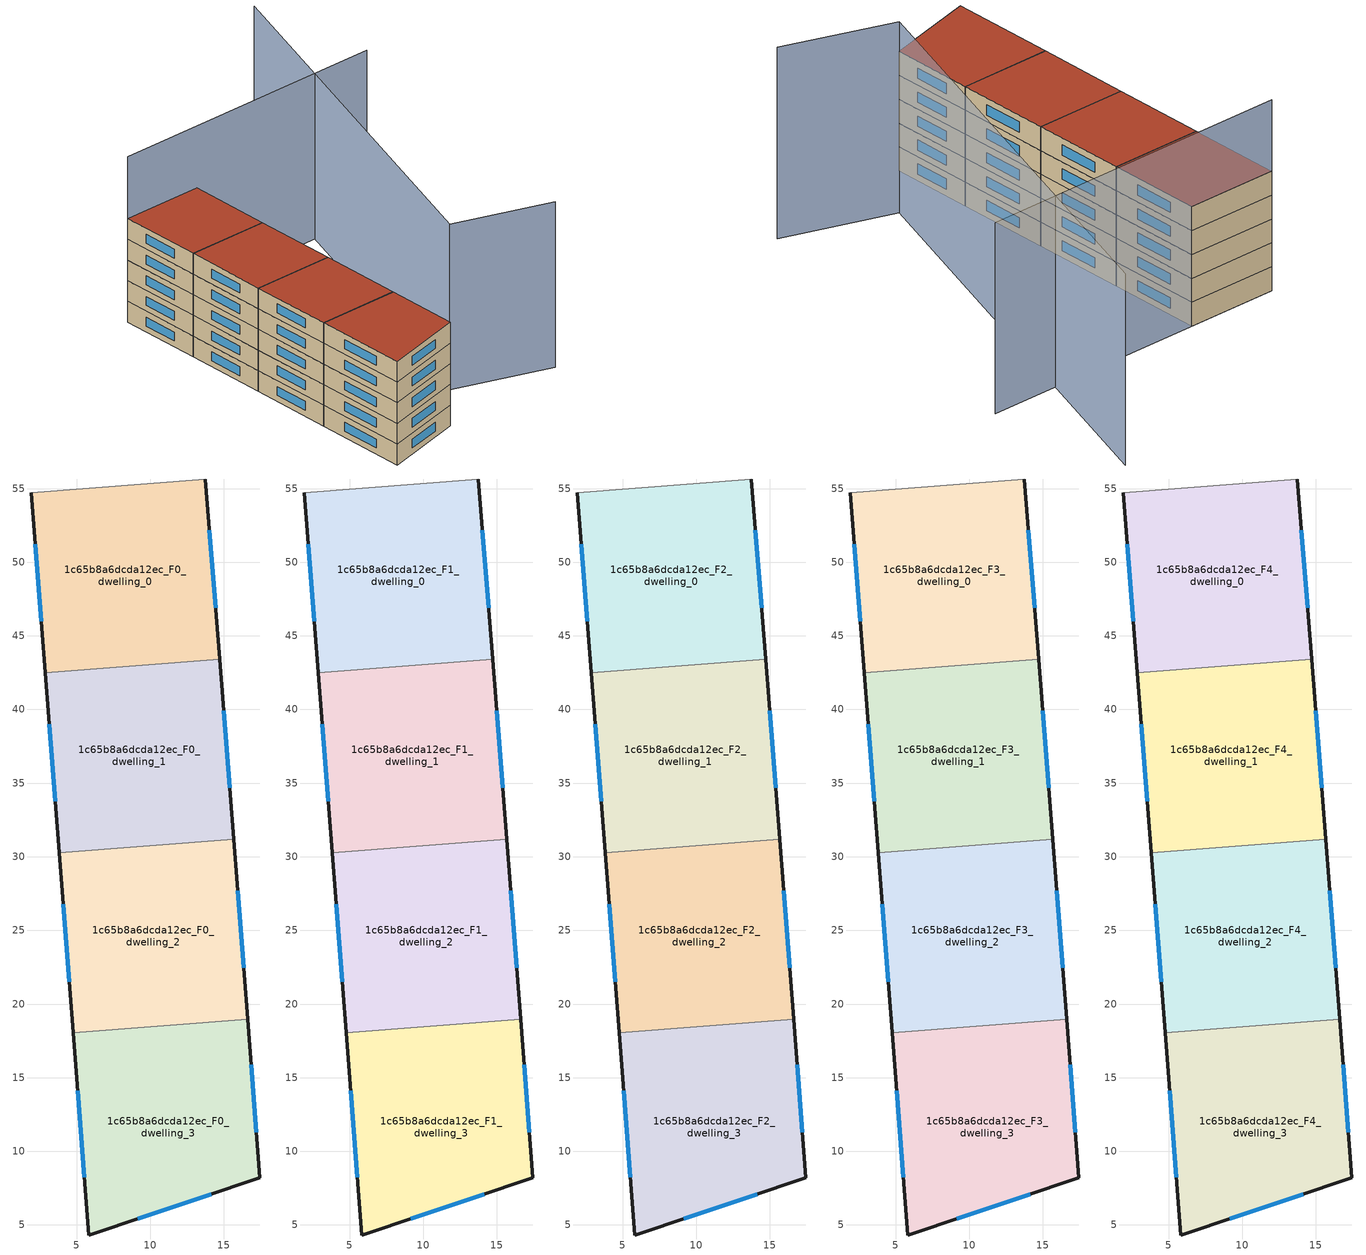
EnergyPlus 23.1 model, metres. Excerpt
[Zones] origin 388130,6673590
1c65b8a6dcda12ec_F0_dwelling_0
 floor ground (EU_floor_Construction): 13.75,55.65 14.7,43.42 2.86,42.5 1.9,54.73 z0
 wall outside (EU_wall_Construction): 14.7,43.42 13.75,55.65 / 1.9,54.73 2.86,42.5 z0:3
 wall adiabatic (EU_wall_Construction): 13.75,55.65 1.9,54.73 z0:3
 wall to 1c65b8a6dcda12ec_F0_dwelling_1 (EU_wall_Construction): 2.86,42.5 14.7,43.42 z0:3
 window (EU_Window_Construction): 14.43,46.92 14.02,52.16 / 2.17,51.23 2.58,45.99 z0.86:2.14
1c65b8a6dcda12ec_F0_dwelling_1
 floor ground (EU_floor_Construction): 14.7,43.42 15.66,31.19 3.81,30.26 2.86,42.5 z0
 wall outside (EU_wall_Construction): 15.66,31.19 14.7,43.42 / 2.86,42.5 3.81,30.26 z0:3
 wall to 1c65b8a6dcda12ec_F0_dwelling_2 (EU_wall_Construction): 3.81,30.27 15.66,31.19 z0:3
 window (EU_Window_Construction): 15.38,34.68 14.97,39.93 / 3.13,39 3.54,33.76 z0.86:2.14
1c65b8a6dcda12ec_F0_dwelling_2
 floor ground (EU_floor_Construction): 15.66,31.19 16.61,18.96 4.76,18.03 3.81,30.26 z0
 wall outside (EU_wall_Construction): 16.61,18.96 15.66,31.19 / 3.81,30.26 4.76,18.03 z0:3
 wall to 1c65b8a6dcda12ec_F0_dwelling_3 (EU_wall_Construction): 4.76,18.03 16.61,18.96 z0:3
 window (EU_Window_Construction): 16.34,22.45 15.93,27.69 / 4.08,26.77 4.49,21.53 z0.86:2.14
1c65b8a6dcda12ec_F0_dwelling_3
 floor ground (EU_floor_Construction): 16.61,18.96 17.45,8.21 5.83,4.32 4.76,18.03 z0
 wall outside (EU_wall_Construction): 4.76,18.03 5.83,4.32 17.45,8.21 16.61,18.96 z0:3
 window (EU_Window_Construction): 17.21,11.28 16.85,15.89 / 9.15,5.43 14.13,7.1 / 5.07,14.11 5.53,8.24 z0.86:2.14
1c65b8a6dcda12ec_F1_dwelling_0
 floor to 1c65b8a6dcda12ec_F0_dwelling_0 (EU_floor_Construction): 13.75,55.65 14.7,43.42 2.86,42.5 1.9,54.73 z3
 wall outside (EU_wall_Construction): 14.7,43.42 13.75,55.65 / 1.9,54.73 2.86,42.5 z3:6
 wall adiabatic (EU_wall_Construction): 13.75,55.65 1.9,54.73 z3:6
 wall to 1c65b8a6dcda12ec_F1_dwelling_1 (EU_wall_Construction): 2.86,42.5 14.7,43.42 z3:6
 window (EU_Window_Construction): 14.43,46.92 14.02,52.16 / 2.17,51.23 2.58,45.99 z3.86:5.14
1c65b8a6dcda12ec_F1_dwelling_1
 floor to 1c65b8a6dcda12ec_F0_dwelling_1 (EU_floor_Construction): 14.7,43.42 15.66,31.19 3.81,30.26 2.86,42.5 z3
 wall outside (EU_wall_Construction): 15.66,31.19 14.7,43.42 / 2.86,42.5 3.81,30.26 z3:6
 wall to 1c65b8a6dcda12ec_F1_dwelling_2 (EU_wall_Construction): 3.81,30.27 15.66,31.19 z3:6
 window (EU_Window_Construction): 15.38,34.68 14.97,39.93 / 3.13,39 3.54,33.76 z3.86:5.14
1c65b8a6dcda12ec_F1_dwelling_2
 floor to 1c65b8a6dcda12ec_F0_dwelling_2 (EU_floor_Construction): 15.66,31.19 16.61,18.96 4.76,18.03 3.81,30.26 z3
 wall outside (EU_wall_Construction): 16.61,18.96 15.66,31.19 / 3.81,30.26 4.76,18.03 z3:6
 wall to 1c65b8a6dcda12ec_F1_dwelling_3 (EU_wall_Construction): 4.76,18.03 16.61,18.96 z3:6
 window (EU_Window_Construction): 16.34,22.45 15.93,27.69 / 4.08,26.77 4.49,21.53 z3.86:5.14
1c65b8a6dcda12ec_F1_dwelling_3
 floor to 1c65b8a6dcda12ec_F0_dwelling_3 (EU_floor_Construction): 16.61,18.96 17.45,8.21 5.83,4.32 4.76,18.03 z3
 wall outside (EU_wall_Construction): 4.76,18.03 5.83,4.32 17.45,8.21 16.61,18.96 z3:6
 window (EU_Window_Construction): 17.21,11.28 16.85,15.89 / 9.15,5.43 14.13,7.1 / 5.07,14.11 5.53,8.24 z3.86:5.14
1c65b8a6dcda12ec_F2_dwelling_0
 floor to 1c65b8a6dcda12ec_F1_dwelling_0 (EU_floor_Construction): 13.75,55.65 14.7,43.42 2.86,42.5 1.9,54.73 z6
 wall outside (EU_wall_Construction): 14.7,43.42 13.75,55.65 / 1.9,54.73 2.86,42.5 z6:9
 wall adiabatic (EU_wall_Construction): 13.75,55.65 1.9,54.73 z6:9
 wall to 1c65b8a6dcda12ec_F2_dwelling_1 (EU_wall_Construction): 2.86,42.5 14.7,43.42 z6:9
 window (EU_Window_Construction): 14.43,46.92 14.02,52.16 / 2.17,51.23 2.58,45.99 z6.86:8.14
1c65b8a6dcda12ec_F2_dwelling_1
 floor to 1c65b8a6dcda12ec_F1_dwelling_1 (EU_floor_Construction): 14.7,43.42 15.66,31.19 3.81,30.26 2.86,42.5 z6
 wall outside (EU_wall_Construction): 15.66,31.19 14.7,43.42 / 2.86,42.5 3.81,30.26 z6:9
 wall to 1c65b8a6dcda12ec_F2_dwelling_2 (EU_wall_Construction): 3.81,30.27 15.66,31.19 z6:9
 window (EU_Window_Construction): 15.38,34.68 14.97,39.93 / 3.13,39 3.54,33.76 z6.86:8.14
1c65b8a6dcda12ec_F2_dwelling_2
 floor to 1c65b8a6dcda12ec_F1_dwelling_2 (EU_floor_Construction): 15.66,31.19 16.61,18.96 4.76,18.03 3.81,30.26 z6
 wall outside (EU_wall_Construction): 16.61,18.96 15.66,31.19 / 3.81,30.26 4.76,18.03 z6:9
 wall to 1c65b8a6dcda12ec_F2_dwelling_3 (EU_wall_Construction): 4.76,18.03 16.61,18.96 z6:9
 window (EU_Window_Construction): 16.34,22.45 15.93,27.69 / 4.08,26.77 4.49,21.53 z6.86:8.14
1c65b8a6dcda12ec_F2_dwelling_3
 floor to 1c65b8a6dcda12ec_F1_dwelling_3 (EU_floor_Construction): 16.61,18.96 17.45,8.21 5.83,4.32 4.76,18.03 z6
 wall outside (EU_wall_Construction): 4.76,18.03 5.83,4.32 17.45,8.21 16.61,18.96 z6:9
 window (EU_Window_Construction): 17.21,11.28 16.85,15.89 / 9.15,5.43 14.13,7.1 / 5.07,14.11 5.53,8.24 z6.86:8.14
1c65b8a6dcda12ec_F3_dwelling_0
 floor to 1c65b8a6dcda12ec_F2_dwelling_0 (EU_floor_Construction): 13.75,55.65 14.7,43.42 2.86,42.5 1.9,54.73 z9
 wall outside (EU_wall_Construction): 14.7,43.42 13.75,55.65 / 1.9,54.73 2.86,42.5 z9:12
 wall adiabatic (EU_wall_Construction): 13.75,55.65 1.9,54.73 z9:12
 wall to 1c65b8a6dcda12ec_F3_dwelling_1 (EU_wall_Construction): 2.86,42.5 14.7,43.42 z9:12
 window (EU_Window_Construction): 14.43,46.92 14.02,52.16 / 2.17,51.23 2.58,45.99 z9.86:11.14
1c65b8a6dcda12ec_F3_dwelling_1
 floor to 1c65b8a6dcda12ec_F2_dwelling_1 (EU_floor_Construction): 14.7,43.42 15.66,31.19 3.81,30.26 2.86,42.5 z9
 wall outside (EU_wall_Construction): 15.66,31.19 14.7,43.42 / 2.86,42.5 3.81,30.26 z9:12
 wall to 1c65b8a6dcda12ec_F3_dwelling_2 (EU_wall_Construction): 3.81,30.27 15.66,31.19 z9:12
 window (EU_Window_Construction): 15.38,34.68 14.97,39.93 / 3.13,39 3.54,33.76 z9.86:11.14
1c65b8a6dcda12ec_F3_dwelling_2
 floor to 1c65b8a6dcda12ec_F2_dwelling_2 (EU_floor_Construction): 15.66,31.19 16.61,18.96 4.76,18.03 3.81,30.26 z9
 wall outside (EU_wall_Construction): 16.61,18.96 15.66,31.19 / 3.81,30.26 4.76,18.03 z9:12
 wall to 1c65b8a6dcda12ec_F3_dwelling_3 (EU_wall_Construction): 4.76,18.03 16.61,18.96 z9:12
 window (EU_Window_Construction): 16.34,22.45 15.93,27.69 / 4.08,26.77 4.49,21.53 z9.86:11.14
1c65b8a6dcda12ec_F3_dwelling_3
 floor to 1c65b8a6dcda12ec_F2_dwelling_3 (EU_floor_Construction): 16.61,18.96 17.45,8.21 5.83,4.32 4.76,18.03 z9
 wall outside (EU_wall_Construction): 4.76,18.03 5.83,4.32 17.45,8.21 16.61,18.96 z9:12
 window (EU_Window_Construction): 17.21,11.28 16.85,15.89 / 9.15,5.43 14.13,7.1 / 5.07,14.11 5.53,8.24 z9.86:11.14
1c65b8a6dcda12ec_F4_dwelling_0
 floor to 1c65b8a6dcda12ec_F3_dwelling_0 (EU_floor_Construction): 13.75,55.65 14.7,43.42 2.86,42.5 1.9,54.73 z12
 wall outside (EU_wall_Construction): 14.7,43.42 13.75,55.65 / 1.9,54.73 2.86,42.5 z12:15
 wall adiabatic (EU_wall_Construction): 13.75,55.65 1.9,54.73 z12:15
 wall to 1c65b8a6dcda12ec_F4_dwelling_1 (EU_wall_Construction): 2.86,42.5 14.7,43.42 z12:15
 window (EU_Window_Construction): 14.43,46.92 14.02,52.16 / 2.17,51.23 2.58,45.99 z12.86:14.14
 roof outside (EU_roof_Construction): 14.7,43.42 13.75,55.65 1.9,54.73 2.86,42.5 z15
1c65b8a6dcda12ec_F4_dwelling_1
 floor to 1c65b8a6dcda12ec_F3_dwelling_1 (EU_floor_Construction): 14.7,43.42 15.66,31.19 3.81,30.26 2.86,42.5 z12
 wall outside (EU_wall_Construction): 15.66,31.19 14.7,43.42 / 2.86,42.5 3.81,30.26 z12:15
 wall to 1c65b8a6dcda12ec_F4_dwelling_2 (EU_wall_Construction): 3.81,30.27 15.66,31.19 z12:15
 window (EU_Window_Construction): 15.38,34.68 14.97,39.93 / 3.13,39 3.54,33.76 z12.86:14.14
 roof outside (EU_roof_Construction): 15.66,31.19 14.7,43.42 2.86,42.5 3.81,30.26 z15
1c65b8a6dcda12ec_F4_dwelling_2
 floor to 1c65b8a6dcda12ec_F3_dwelling_2 (EU_floor_Construction): 15.66,31.19 16.61,18.96 4.76,18.03 3.81,30.26 z12
 wall outside (EU_wall_Construction): 16.61,18.96 15.66,31.19 / 3.81,30.26 4.76,18.03 z12:15
 wall to 1c65b8a6dcda12ec_F4_dwelling_3 (EU_wall_Construction): 4.76,18.03 16.61,18.96 z12:15
 window (EU_Window_Construction): 16.34,22.45 15.93,27.69 / 4.08,26.77 4.49,21.53 z12.86:14.14
 roof outside (EU_roof_Construction): 16.61,18.96 15.66,31.19 3.81,30.26 4.76,18.03 z15
1c65b8a6dcda12ec_F4_dwelling_3
 floor to 1c65b8a6dcda12ec_F3_dwelling_3 (EU_floor_Construction): 16.61,18.96 17.45,8.21 5.83,4.32 4.76,18.03 z12
 wall outside (EU_wall_Construction): 4.76,18.03 5.83,4.32 17.45,8.21 16.61,18.96 z12:15
 window (EU_Window_Construction): 17.21,11.28 16.85,15.89 / 9.15,5.43 14.13,7.1 / 5.07,14.11 5.53,8.24 z12.86:14.14
 roof outside (EU_roof_Construction): 17.45,8.21 16.61,18.96 4.76,18.03 5.83,4.32 z15
shading: 37.36,12.08 23.23,15.73 / 23.23,15.73 38.74,75.83 / 42.9,57.93 1.9,54.73 z0:24
[Building]
EU S2 Campaign: North Axis=0; Terrain=City; Solar Distribution=FullExterior
[Site:Location]
Helsinki-Vantaa.AP: Latitude=60.317; Longitude=24.963; Time Zone=2; Elevation=54.6
[SizingPeriod:WeatherFileDays]
AnnualSizingPeriod: Begin Month=1; Begin Day of Month=1; End Month=12; End Day of Month=31; Day of Week for Start Day=Monday; Use Weather File Daylight Saving Period=No; Use Weather File Rain and Snow Indicators=No
[MATERIAL]
EU_InternalMass_Material: Roughness=MediumRough; Thickness=0.1; Conductivity=1; Density=1800; Specific Heat=900; Thermal Absorptance=0.9; Solar Absorptance=0.7; Visible Absorptance=0.7
[MATERIAL:NOMASS] Roughness=MediumRough; Thermal Absorptance=0.9; Solar Absorptance=0.7; Visible Absorptance=0.7
Name | Thermal Resistance
EU_wall_NoMass | 5.91765
EU_roof_NoMass | 11.1778
EU_floor_NoMass | 6.2875
[WINDOWMATERIAL:SIMPLEGLAZINGSYSTEM]
EU_Window_SimpleGlazing: UFactor=0.994035; Solar Heat Gain Coefficient=0.7; Visible Transmittance=0.7
[CONSTRUCTION]
EU_wall_Construction: EU_wall_NoMass
EU_roof_Construction: EU_roof_NoMass
EU_floor_Construction: EU_floor_NoMass
EU_Window_Construction: EU_Window_SimpleGlazing
EU_InternalMass_Construction: EU_InternalMass_Material
[ZONE] Type=1; Multiplier=1; Ceiling Height=autocalculate; Floor Area=autocalculate; Part of Total Floor Area=Yes
Name | Volume
1c65b8a6dcda12ec_F0_dwelling_0; 1c65b8a6dcda12ec_F1_dwelling_0; 1c65b8a6dcda12ec_F2_dwelling_0; 1c65b8a6dcda12ec_F3_dwelling_0; 1c65b8a6dcda12ec_F4_dwelling_0 | 437.311
1c65b8a6dcda12ec_F0_dwelling_1; 1c65b8a6dcda12ec_F1_dwelling_1; 1c65b8a6dcda12ec_F2_dwelling_1; 1c65b8a6dcda12ec_F3_dwelling_1; 1c65b8a6dcda12ec_F4_dwelling_1; 1c65b8a6dcda12ec_F0_dwelling_2; 1c65b8a6dcda12ec_F1_dwelling_2; 1c65b8a6dcda12ec_F2_dwelling_2; 1c65b8a6dcda12ec_F3_dwelling_2; 1c65b8a6dcda12ec_F4_dwelling_2 | 437.345
1c65b8a6dcda12ec_F0_dwelling_3; 1c65b8a6dcda12ec_F1_dwelling_3; 1c65b8a6dcda12ec_F2_dwelling_3; 1c65b8a6dcda12ec_F3_dwelling_3; 1c65b8a6dcda12ec_F4_dwelling_3 | 437.306
[INTERNALMASS] Construction=EU_InternalMass_Construction
Name | Zone or ZoneList | Surface Area
1c65b8a6dcda12ec_F0_dwelling_0_EU_InternalMass | 1c65b8a6dcda12ec_F0_dwelling_0 | 145.77
1c65b8a6dcda12ec_F0_dwelling_1_EU_InternalMass | 1c65b8a6dcda12ec_F0_dwelling_1 | 145.782
1c65b8a6dcda12ec_F0_dwelling_2_EU_InternalMass | 1c65b8a6dcda12ec_F0_dwelling_2 | 145.782
1c65b8a6dcda12ec_F0_dwelling_3_EU_InternalMass | 1c65b8a6dcda12ec_F0_dwelling_3 | 145.769
1c65b8a6dcda12ec_F1_dwelling_0_EU_InternalMass | 1c65b8a6dcda12ec_F1_dwelling_0 | 145.77
1c65b8a6dcda12ec_F1_dwelling_1_EU_InternalMass | 1c65b8a6dcda12ec_F1_dwelling_1 | 145.782
1c65b8a6dcda12ec_F1_dwelling_2_EU_InternalMass | 1c65b8a6dcda12ec_F1_dwelling_2 | 145.782
1c65b8a6dcda12ec_F1_dwelling_3_EU_InternalMass | 1c65b8a6dcda12ec_F1_dwelling_3 | 145.769
1c65b8a6dcda12ec_F2_dwelling_0_EU_InternalMass | 1c65b8a6dcda12ec_F2_dwelling_0 | 145.77
1c65b8a6dcda12ec_F2_dwelling_1_EU_InternalMass | 1c65b8a6dcda12ec_F2_dwelling_1 | 145.782
1c65b8a6dcda12ec_F2_dwelling_2_EU_InternalMass | 1c65b8a6dcda12ec_F2_dwelling_2 | 145.782
1c65b8a6dcda12ec_F2_dwelling_3_EU_InternalMass | 1c65b8a6dcda12ec_F2_dwelling_3 | 145.769
1c65b8a6dcda12ec_F3_dwelling_0_EU_InternalMass | 1c65b8a6dcda12ec_F3_dwelling_0 | 145.77
1c65b8a6dcda12ec_F3_dwelling_1_EU_InternalMass | 1c65b8a6dcda12ec_F3_dwelling_1 | 145.782
1c65b8a6dcda12ec_F3_dwelling_2_EU_InternalMass | 1c65b8a6dcda12ec_F3_dwelling_2 | 145.782
1c65b8a6dcda12ec_F3_dwelling_3_EU_InternalMass | 1c65b8a6dcda12ec_F3_dwelling_3 | 145.769
1c65b8a6dcda12ec_F4_dwelling_0_EU_InternalMass | 1c65b8a6dcda12ec_F4_dwelling_0 | 145.77
1c65b8a6dcda12ec_F4_dwelling_1_EU_InternalMass | 1c65b8a6dcda12ec_F4_dwelling_1 | 145.782
1c65b8a6dcda12ec_F4_dwelling_2_EU_InternalMass | 1c65b8a6dcda12ec_F4_dwelling_2 | 145.782
1c65b8a6dcda12ec_F4_dwelling_3_EU_InternalMass | 1c65b8a6dcda12ec_F4_dwelling_3 | 145.769
[OTHEREQUIPMENT] Fuel Type=Electricity; Design Level Calculation Method=Watts/Area; Power per Zone Floor Area=1; Fraction Latent=0; Fraction Radiant=0; Fraction Lost=0; Carbon Dioxide Generation Rate=0; EndUse Subcategory=EU_Step8_InternalGains
Name | Zone or ZoneList or Space or SpaceList | Schedule
EU_Step8_InternalGain_1c65b8a6dcda12ec_F0_dwelling_0_f000 | 1c65b8a6dcda12ec_F0_dwelling_0 | EU_Step8_GainSchedule_1c65b8a6dcda12ec_F0_dwelling_0_f000
EU_Step8_InternalGain_1c65b8a6dcda12ec_F0_dwelling_1_f000 | 1c65b8a6dcda12ec_F0_dwelling_1 | EU_Step8_GainSchedule_1c65b8a6dcda12ec_F0_dwelling_1_f000
EU_Step8_InternalGain_1c65b8a6dcda12ec_F0_dwelling_2_f000 | 1c65b8a6dcda12ec_F0_dwelling_2 | EU_Step8_GainSchedule_1c65b8a6dcda12ec_F0_dwelling_2_f000
EU_Step8_InternalGain_1c65b8a6dcda12ec_F0_dwelling_3_f000 | 1c65b8a6dcda12ec_F0_dwelling_3 | EU_Step8_GainSchedule_1c65b8a6dcda12ec_F0_dwelling_3_f000
EU_Step8_InternalGain_1c65b8a6dcda12ec_F1_dwelling_0_f000 | 1c65b8a6dcda12ec_F1_dwelling_0 | EU_Step8_GainSchedule_1c65b8a6dcda12ec_F1_dwelling_0_f000
EU_Step8_InternalGain_1c65b8a6dcda12ec_F1_dwelling_1_f000 | 1c65b8a6dcda12ec_F1_dwelling_1 | EU_Step8_GainSchedule_1c65b8a6dcda12ec_F1_dwelling_1_f000
EU_Step8_InternalGain_1c65b8a6dcda12ec_F1_dwelling_2_f000 | 1c65b8a6dcda12ec_F1_dwelling_2 | EU_Step8_GainSchedule_1c65b8a6dcda12ec_F1_dwelling_2_f000
EU_Step8_InternalGain_1c65b8a6dcda12ec_F1_dwelling_3_f000 | 1c65b8a6dcda12ec_F1_dwelling_3 | EU_Step8_GainSchedule_1c65b8a6dcda12ec_F1_dwelling_3_f000
EU_Step8_InternalGain_1c65b8a6dcda12ec_F2_dwelling_0_f000 | 1c65b8a6dcda12ec_F2_dwelling_0 | EU_Step8_GainSchedule_1c65b8a6dcda12ec_F2_dwelling_0_f000
EU_Step8_InternalGain_1c65b8a6dcda12ec_F2_dwelling_1_f000 | 1c65b8a6dcda12ec_F2_dwelling_1 | EU_Step8_GainSchedule_1c65b8a6dcda12ec_F2_dwelling_1_f000
EU_Step8_InternalGain_1c65b8a6dcda12ec_F2_dwelling_2_f000 | 1c65b8a6dcda12ec_F2_dwelling_2 | EU_Step8_GainSchedule_1c65b8a6dcda12ec_F2_dwelling_2_f000
EU_Step8_InternalGain_1c65b8a6dcda12ec_F2_dwelling_3_f000 | 1c65b8a6dcda12ec_F2_dwelling_3 | EU_Step8_GainSchedule_1c65b8a6dcda12ec_F2_dwelling_3_f000
EU_Step8_InternalGain_1c65b8a6dcda12ec_F3_dwelling_0_f000 | 1c65b8a6dcda12ec_F3_dwelling_0 | EU_Step8_GainSchedule_1c65b8a6dcda12ec_F3_dwelling_0_f000
EU_Step8_InternalGain_1c65b8a6dcda12ec_F3_dwelling_1_f000 | 1c65b8a6dcda12ec_F3_dwelling_1 | EU_Step8_GainSchedule_1c65b8a6dcda12ec_F3_dwelling_1_f000
EU_Step8_InternalGain_1c65b8a6dcda12ec_F3_dwelling_2_f000 | 1c65b8a6dcda12ec_F3_dwelling_2 | EU_Step8_GainSchedule_1c65b8a6dcda12ec_F3_dwelling_2_f000
EU_Step8_InternalGain_1c65b8a6dcda12ec_F3_dwelling_3_f000 | 1c65b8a6dcda12ec_F3_dwelling_3 | EU_Step8_GainSchedule_1c65b8a6dcda12ec_F3_dwelling_3_f000
EU_Step8_InternalGain_1c65b8a6dcda12ec_F4_dwelling_0_f000 | 1c65b8a6dcda12ec_F4_dwelling_0 | EU_Step8_GainSchedule_1c65b8a6dcda12ec_F4_dwelling_0_f000
EU_Step8_InternalGain_1c65b8a6dcda12ec_F4_dwelling_1_f000 | 1c65b8a6dcda12ec_F4_dwelling_1 | EU_Step8_GainSchedule_1c65b8a6dcda12ec_F4_dwelling_1_f000
EU_Step8_InternalGain_1c65b8a6dcda12ec_F4_dwelling_2_f000 | 1c65b8a6dcda12ec_F4_dwelling_2 | EU_Step8_GainSchedule_1c65b8a6dcda12ec_F4_dwelling_2_f000
EU_Step8_InternalGain_1c65b8a6dcda12ec_F4_dwelling_3_f000 | 1c65b8a6dcda12ec_F4_dwelling_3 | EU_Step8_GainSchedule_1c65b8a6dcda12ec_F4_dwelling_3_f000
[ZONEVENTILATION:DESIGNFLOWRATE] Schedule=EU_AlwaysOn; Design Flow Rate Calculation Method=AirChanges/Hour; Air Changes per Hour=0.596421; Ventilation Type=Natural; Fan Pressure Rise=0; Fan Total Efficiency=1; Constant Term Coefficient=1; Temperature Term Coefficient=0; Velocity Term Coefficient=0; Velocity Squared Term Coefficient=0; Minimum Indoor Temperature=-100; Maximum Indoor Temperature=100; Delta Temperature=-100; Minimum Outdoor Temperature=-100; Maximum Outdoor Temperature=100; Maximum Wind Speed=40
Name | Zone or ZoneList or Space or SpaceList
EU_ConstantAir_1c65b8a6dcda12ec_F0_dwelling_0 | 1c65b8a6dcda12ec_F0_dwelling_0
EU_ConstantAir_1c65b8a6dcda12ec_F0_dwelling_1 | 1c65b8a6dcda12ec_F0_dwelling_1
EU_ConstantAir_1c65b8a6dcda12ec_F0_dwelling_2 | 1c65b8a6dcda12ec_F0_dwelling_2
EU_ConstantAir_1c65b8a6dcda12ec_F0_dwelling_3 | 1c65b8a6dcda12ec_F0_dwelling_3
EU_ConstantAir_1c65b8a6dcda12ec_F1_dwelling_0 | 1c65b8a6dcda12ec_F1_dwelling_0
EU_ConstantAir_1c65b8a6dcda12ec_F1_dwelling_1 | 1c65b8a6dcda12ec_F1_dwelling_1
EU_ConstantAir_1c65b8a6dcda12ec_F1_dwelling_2 | 1c65b8a6dcda12ec_F1_dwelling_2
EU_ConstantAir_1c65b8a6dcda12ec_F1_dwelling_3 | 1c65b8a6dcda12ec_F1_dwelling_3
EU_ConstantAir_1c65b8a6dcda12ec_F2_dwelling_0 | 1c65b8a6dcda12ec_F2_dwelling_0
EU_ConstantAir_1c65b8a6dcda12ec_F2_dwelling_1 | 1c65b8a6dcda12ec_F2_dwelling_1
EU_ConstantAir_1c65b8a6dcda12ec_F2_dwelling_2 | 1c65b8a6dcda12ec_F2_dwelling_2
EU_ConstantAir_1c65b8a6dcda12ec_F2_dwelling_3 | 1c65b8a6dcda12ec_F2_dwelling_3
EU_ConstantAir_1c65b8a6dcda12ec_F3_dwelling_0 | 1c65b8a6dcda12ec_F3_dwelling_0
EU_ConstantAir_1c65b8a6dcda12ec_F3_dwelling_1 | 1c65b8a6dcda12ec_F3_dwelling_1
EU_ConstantAir_1c65b8a6dcda12ec_F3_dwelling_2 | 1c65b8a6dcda12ec_F3_dwelling_2
EU_ConstantAir_1c65b8a6dcda12ec_F3_dwelling_3 | 1c65b8a6dcda12ec_F3_dwelling_3
EU_ConstantAir_1c65b8a6dcda12ec_F4_dwelling_0 | 1c65b8a6dcda12ec_F4_dwelling_0
EU_ConstantAir_1c65b8a6dcda12ec_F4_dwelling_1 | 1c65b8a6dcda12ec_F4_dwelling_1
EU_ConstantAir_1c65b8a6dcda12ec_F4_dwelling_2 | 1c65b8a6dcda12ec_F4_dwelling_2
EU_ConstantAir_1c65b8a6dcda12ec_F4_dwelling_3 | 1c65b8a6dcda12ec_F4_dwelling_3
[HVACTEMPLATE:THERMOSTAT] Constant Heating Setpoint=20; Constant Cooling Setpoint=50
EU_HeatOnly_1c65b8a6dcda12ec_F0_dwelling_0; EU_HeatOnly_1c65b8a6dcda12ec_F0_dwelling_1; EU_HeatOnly_1c65b8a6dcda12ec_F0_dwelling_2; EU_HeatOnly_1c65b8a6dcda12ec_F0_dwelling_3; EU_HeatOnly_1c65b8a6dcda12ec_F1_dwelling_0; EU_HeatOnly_1c65b8a6dcda12ec_F1_dwelling_1; EU_HeatOnly_1c65b8a6dcda12ec_F1_dwelling_2; EU_HeatOnly_1c65b8a6dcda12ec_F1_dwelling_3; EU_HeatOnly_1c65b8a6dcda12ec_F2_dwelling_0; EU_HeatOnly_1c65b8a6dcda12ec_F2_dwelling_1; EU_HeatOnly_1c65b8a6dcda12ec_F2_dwelling_2; EU_HeatOnly_1c65b8a6dcda12ec_F2_dwelling_3; EU_HeatOnly_1c65b8a6dcda12ec_F3_dwelling_0; EU_HeatOnly_1c65b8a6dcda12ec_F3_dwelling_1; EU_HeatOnly_1c65b8a6dcda12ec_F3_dwelling_2; EU_HeatOnly_1c65b8a6dcda12ec_F3_dwelling_3; EU_HeatOnly_1c65b8a6dcda12ec_F4_dwelling_0; EU_HeatOnly_1c65b8a6dcda12ec_F4_dwelling_1; EU_HeatOnly_1c65b8a6dcda12ec_F4_dwelling_2; EU_HeatOnly_1c65b8a6dcda12ec_F4_dwelling_3
[HVACTEMPLATE:ZONE:IDEALLOADSAIRSYSTEM] System Availability Schedule=EU_AlwaysOn; Maximum Heating Supply Air Temperature=50; Minimum Cooling Supply Air Temperature=13; Maximum Heating Supply Air Humidity Ratio=0.0156; Minimum Cooling Supply Air Humidity Ratio=0.0077; Heating Limit=NoLimit; Cooling Limit=NoLimit; Heating Availability Schedule=EU_AlwaysOn; Cooling Availability Schedule=EU_CoolingOff; Dehumidification Control Type=ConstantSensibleHeatRatio; Cooling Sensible Heat Ratio=0.7; Dehumidification Setpoint=60; Humidification Control Type=None; Humidification Setpoint=30; Outdoor Air Method=None; Outdoor Air Flow Rate per Person=0.00944; Outdoor Air Flow Rate per Zone Floor Area=0; Outdoor Air Flow Rate per Zone=0; Demand Controlled Ventilation Type=None; Outdoor Air Economizer Type=NoEconomizer; Heat Recovery Type=None; Sensible Heat Recovery Effectiveness=0.7; Latent Heat Recovery Effectiveness=0.65
Name | Template Thermostat
1c65b8a6dcda12ec_F0_dwelling_0 | EU_HeatOnly_1c65b8a6dcda12ec_F0_dwelling_0
1c65b8a6dcda12ec_F0_dwelling_1 | EU_HeatOnly_1c65b8a6dcda12ec_F0_dwelling_1
1c65b8a6dcda12ec_F0_dwelling_2 | EU_HeatOnly_1c65b8a6dcda12ec_F0_dwelling_2
1c65b8a6dcda12ec_F0_dwelling_3 | EU_HeatOnly_1c65b8a6dcda12ec_F0_dwelling_3
1c65b8a6dcda12ec_F1_dwelling_0 | EU_HeatOnly_1c65b8a6dcda12ec_F1_dwelling_0
1c65b8a6dcda12ec_F1_dwelling_1 | EU_HeatOnly_1c65b8a6dcda12ec_F1_dwelling_1
1c65b8a6dcda12ec_F1_dwelling_2 | EU_HeatOnly_1c65b8a6dcda12ec_F1_dwelling_2
1c65b8a6dcda12ec_F1_dwelling_3 | EU_HeatOnly_1c65b8a6dcda12ec_F1_dwelling_3
1c65b8a6dcda12ec_F2_dwelling_0 | EU_HeatOnly_1c65b8a6dcda12ec_F2_dwelling_0
1c65b8a6dcda12ec_F2_dwelling_1 | EU_HeatOnly_1c65b8a6dcda12ec_F2_dwelling_1
1c65b8a6dcda12ec_F2_dwelling_2 | EU_HeatOnly_1c65b8a6dcda12ec_F2_dwelling_2
1c65b8a6dcda12ec_F2_dwelling_3 | EU_HeatOnly_1c65b8a6dcda12ec_F2_dwelling_3
1c65b8a6dcda12ec_F3_dwelling_0 | EU_HeatOnly_1c65b8a6dcda12ec_F3_dwelling_0
1c65b8a6dcda12ec_F3_dwelling_1 | EU_HeatOnly_1c65b8a6dcda12ec_F3_dwelling_1
1c65b8a6dcda12ec_F3_dwelling_2 | EU_HeatOnly_1c65b8a6dcda12ec_F3_dwelling_2
1c65b8a6dcda12ec_F3_dwelling_3 | EU_HeatOnly_1c65b8a6dcda12ec_F3_dwelling_3
1c65b8a6dcda12ec_F4_dwelling_0 | EU_HeatOnly_1c65b8a6dcda12ec_F4_dwelling_0
1c65b8a6dcda12ec_F4_dwelling_1 | EU_HeatOnly_1c65b8a6dcda12ec_F4_dwelling_1
1c65b8a6dcda12ec_F4_dwelling_2 | EU_HeatOnly_1c65b8a6dcda12ec_F4_dwelling_2
1c65b8a6dcda12ec_F4_dwelling_3 | EU_HeatOnly_1c65b8a6dcda12ec_F4_dwelling_3
[SIZING:ZONE] Zone Cooling Design Supply Air Temperature Input Method=SupplyAirTemperature; Zone Cooling Design Supply Air Temperature=13; Zone Heating Design Supply Air Temperature Input Method=SupplyAirTemperature; Zone Heating Design Supply Air Temperature=50; Zone Cooling Design Supply Air Humidity Ratio=0.008; Zone Heating Design Supply Air Humidity Ratio=0.008; Cooling Design Air Flow Method=DesignDay; Cooling Design Air Flow Rate=0; Cooling Minimum Air Flow per Zone Floor Area=0.000762; Cooling Minimum Air Flow=0; Cooling Minimum Air Flow Fraction=0.2; Heating Design Air Flow Method=DesignDay; Heating Design Air Flow Rate=0; Heating Maximum Air Flow per Zone Floor Area=0.002032; Heating Maximum Air Flow=0.141576; Heating Maximum Air Flow Fraction=0.3; Account for Dedicated Outdoor Air System=No; Dedicated Outdoor Air System Control Strategy=NeutralSupplyAir; Dedicated Outdoor Air Low Setpoint Temperature for Design=autosize; Dedicated Outdoor Air High Setpoint Temperature for Design=autosize; Zone Load Sizing Method=Sensible Load Only No Latent Load; Zone Latent Cooling Design Supply Air Humidity Ratio Input Method=HumidityRatioDifference; Zone Cooling Design Supply Air Humidity Ratio Difference=0.005; Zone Latent Heating Design Supply Air Humidity Ratio Input Method=HumidityRatioDifference; Zone Humidification Design Supply Air Humidity Ratio Difference=0.005
1c65b8a6dcda12ec_F0_dwelling_0; 1c65b8a6dcda12ec_F0_dwelling_1; 1c65b8a6dcda12ec_F0_dwelling_2; 1c65b8a6dcda12ec_F0_dwelling_3; 1c65b8a6dcda12ec_F1_dwelling_0; 1c65b8a6dcda12ec_F1_dwelling_1; 1c65b8a6dcda12ec_F1_dwelling_2; 1c65b8a6dcda12ec_F1_dwelling_3; 1c65b8a6dcda12ec_F2_dwelling_0; 1c65b8a6dcda12ec_F2_dwelling_1; 1c65b8a6dcda12ec_F2_dwelling_2; 1c65b8a6dcda12ec_F2_dwelling_3; 1c65b8a6dcda12ec_F3_dwelling_0; 1c65b8a6dcda12ec_F3_dwelling_1; 1c65b8a6dcda12ec_F3_dwelling_2; 1c65b8a6dcda12ec_F3_dwelling_3; 1c65b8a6dcda12ec_F4_dwelling_0; 1c65b8a6dcda12ec_F4_dwelling_1; 1c65b8a6dcda12ec_F4_dwelling_2; 1c65b8a6dcda12ec_F4_dwelling_3
[SCHEDULE:CONSTANT]
Name | Hourly Value
EU_AlwaysOn | 1
EU_CoolingOff | 0
[SCHEDULE:FILE] Column Number=1; Rows to Skip at Top=0; Number of Hours of Data=8760; Column Separator=Comma; Interpolate to Timestep=No; Minutes per Item=60; Adjust Schedule for Daylight Savings=Yes
Name | File
EU_Step8_GainSchedule_1c65b8a6dcda12ec_F0_dwelling_0_f000 | ../../schedules/1c65b8a6dcda12ec/1c65b8a6dcda12ec_F0_dwelling_0_f000_gain.csv
EU_Step8_GainSchedule_1c65b8a6dcda12ec_F0_dwelling_1_f000 | ../../schedules/1c65b8a6dcda12ec/1c65b8a6dcda12ec_F0_dwelling_1_f000_gain.csv
EU_Step8_GainSchedule_1c65b8a6dcda12ec_F0_dwelling_2_f000 | ../../schedules/1c65b8a6dcda12ec/1c65b8a6dcda12ec_F0_dwelling_2_f000_gain.csv
EU_Step8_GainSchedule_1c65b8a6dcda12ec_F0_dwelling_3_f000 | ../../schedules/1c65b8a6dcda12ec/1c65b8a6dcda12ec_F0_dwelling_3_f000_gain.csv
EU_Step8_GainSchedule_1c65b8a6dcda12ec_F1_dwelling_0_f000 | ../../schedules/1c65b8a6dcda12ec/1c65b8a6dcda12ec_F1_dwelling_0_f000_gain.csv
EU_Step8_GainSchedule_1c65b8a6dcda12ec_F1_dwelling_1_f000 | ../../schedules/1c65b8a6dcda12ec/1c65b8a6dcda12ec_F1_dwelling_1_f000_gain.csv
EU_Step8_GainSchedule_1c65b8a6dcda12ec_F1_dwelling_2_f000 | ../../schedules/1c65b8a6dcda12ec/1c65b8a6dcda12ec_F1_dwelling_2_f000_gain.csv
EU_Step8_GainSchedule_1c65b8a6dcda12ec_F1_dwelling_3_f000 | ../../schedules/1c65b8a6dcda12ec/1c65b8a6dcda12ec_F1_dwelling_3_f000_gain.csv
EU_Step8_GainSchedule_1c65b8a6dcda12ec_F2_dwelling_0_f000 | ../../schedules/1c65b8a6dcda12ec/1c65b8a6dcda12ec_F2_dwelling_0_f000_gain.csv
EU_Step8_GainSchedule_1c65b8a6dcda12ec_F2_dwelling_1_f000 | ../../schedules/1c65b8a6dcda12ec/1c65b8a6dcda12ec_F2_dwelling_1_f000_gain.csv
EU_Step8_GainSchedule_1c65b8a6dcda12ec_F2_dwelling_2_f000 | ../../schedules/1c65b8a6dcda12ec/1c65b8a6dcda12ec_F2_dwelling_2_f000_gain.csv
EU_Step8_GainSchedule_1c65b8a6dcda12ec_F2_dwelling_3_f000 | ../../schedules/1c65b8a6dcda12ec/1c65b8a6dcda12ec_F2_dwelling_3_f000_gain.csv
EU_Step8_GainSchedule_1c65b8a6dcda12ec_F3_dwelling_0_f000 | ../../schedules/1c65b8a6dcda12ec/1c65b8a6dcda12ec_F3_dwelling_0_f000_gain.csv
EU_Step8_GainSchedule_1c65b8a6dcda12ec_F3_dwelling_1_f000 | ../../schedules/1c65b8a6dcda12ec/1c65b8a6dcda12ec_F3_dwelling_1_f000_gain.csv
EU_Step8_GainSchedule_1c65b8a6dcda12ec_F3_dwelling_2_f000 | ../../schedules/1c65b8a6dcda12ec/1c65b8a6dcda12ec_F3_dwelling_2_f000_gain.csv
EU_Step8_GainSchedule_1c65b8a6dcda12ec_F3_dwelling_3_f000 | ../../schedules/1c65b8a6dcda12ec/1c65b8a6dcda12ec_F3_dwelling_3_f000_gain.csv
EU_Step8_GainSchedule_1c65b8a6dcda12ec_F4_dwelling_0_f000 | ../../schedules/1c65b8a6dcda12ec/1c65b8a6dcda12ec_F4_dwelling_0_f000_gain.csv
EU_Step8_GainSchedule_1c65b8a6dcda12ec_F4_dwelling_1_f000 | ../../schedules/1c65b8a6dcda12ec/1c65b8a6dcda12ec_F4_dwelling_1_f000_gain.csv
EU_Step8_GainSchedule_1c65b8a6dcda12ec_F4_dwelling_2_f000 | ../../schedules/1c65b8a6dcda12ec/1c65b8a6dcda12ec_F4_dwelling_2_f000_gain.csv
EU_Step8_GainSchedule_1c65b8a6dcda12ec_F4_dwelling_3_f000 | ../../schedules/1c65b8a6dcda12ec/1c65b8a6dcda12ec_F4_dwelling_3_f000_gain.csv
